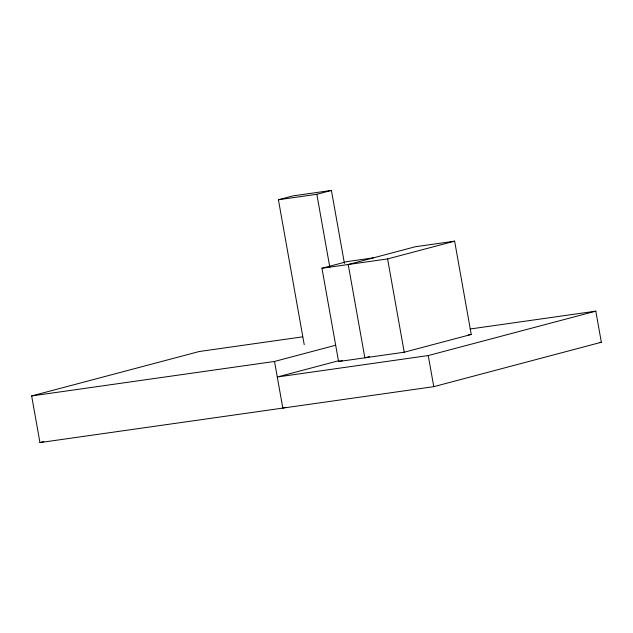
<?xml version="1.0" encoding="UTF-8"?>
<svg xmlns="http://www.w3.org/2000/svg" width="633" height="633" viewBox="0 0 633 633"><rect width="100%" height="100%" fill="white"/><g stroke="black" fill="none" stroke-linecap="round" stroke-linejoin="round"><path stroke-width="0.95" d="M304.228 344.676L278.409 199.743L293.008 195.874L331.423 190.422L344.423 263.375M278.409 199.743L316.832 194.291L331.423 190.422M369.49 356.585L364.837 357.819L348.221 264.523L415.248 246.759L454.629 241.165L471.245 334.461L404.218 352.225L338.584 361.546L321.96 268.25L347.098 261.587L373.351 257.86M321.96 268.25L387.602 258.929L454.629 241.165M470.169 328.994L595.811 311.159L601.35 342.255L433.779 386.66L39.958 442.578L31.65 395.934L199.221 351.521L302.606 336.843M31.65 395.934L274.508 361.451L335.443 345.301M339.161 360.596L277.278 376.999L428.24 355.564L595.811 311.159M338.584 361.546L342.303 360.557M39.958 442.578L43.764 441.573M285.673 407.343L282.816 408.095L274.508 361.451M468.365 334.873L471.245 334.461M599.404 342.532L601.35 342.255M428.24 355.564L433.779 386.66M387.602 258.929L404.218 352.225M316.832 194.291L329.825 267.237"/></g></svg>
